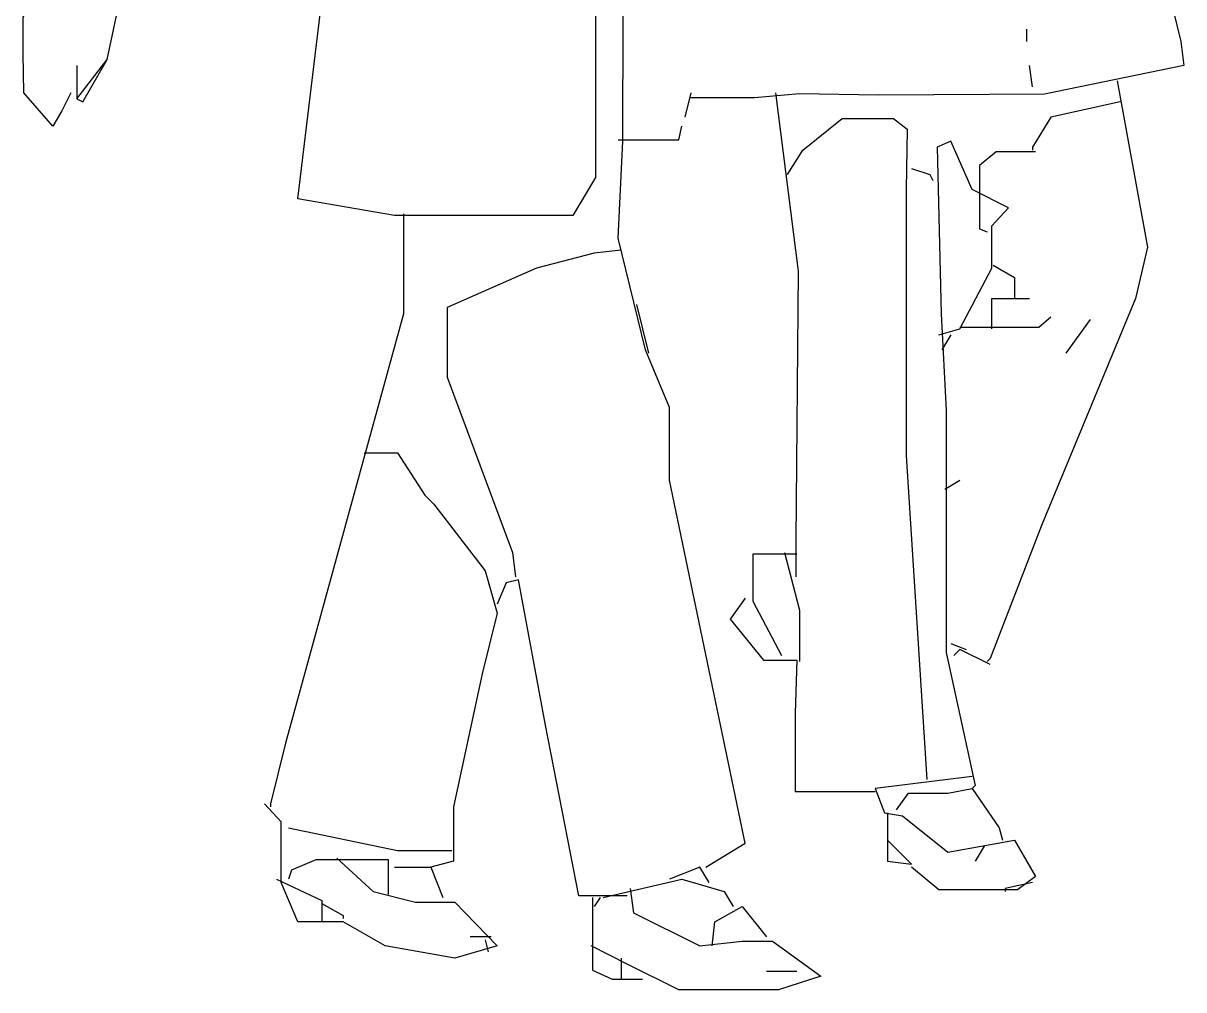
# Model space of a CAD drawing. Header units: millimetres. Extents: x -1583.19 to -1582.07, y 1781.9 to 1783.77.
# Drawn here: x -1583.191 to -1582.101, y 1781.901 to 1782.809 of the extents above; entities that cross this region are included whole.
import ezdxf

# ---------------------------------------------------------------- set-up
doc = ezdxf.new("R2010")
doc.units = ezdxf.units.MM
doc.header["$LTSCALE"] = 10
doc.layers.add('Humanos', color=2, linetype='Continuous')

msp = doc.modelspace()

# ---------------------------------------------------------------- linework, layer by layer
at = {"layer": 'Humanos'}
for points in [[(-1582.5496, 1782.0163), (-1582.5127, 1782.039), (-1582.5837, 1782.3798), (-1582.5837, 1782.4479), (-1582.6064, 1782.5019), (-1582.6319, 1782.6069), (-1582.6277, 1782.6978), (-1582.627, 1782.9306), (-1582.6223, 1783.0584), (-1582.6223, 1783.1351), (-1582.6092, 1783.2061), (-1582.595, 1783.2543), (-1582.6518, 1783.3423), (-1582.6546, 1783.3651), (-1582.6177, 1783.3963), (-1582.6064, 1783.4105), (-1582.595, 1783.3963), (-1582.578, 1783.3367)], [(-1582.206, 1783.2941), (-1582.206, 1783.172), (-1582.1805, 1783.03), (-1582.1237, 1782.8738), (-1582.1038, 1782.7915), (-1582.101, 1782.7688), (-1582.2316, 1782.7418), (-1582.3877, 1782.7411), (-1582.4616, 1782.7422), (-1582.5041, 1782.7384), (-1582.5638, 1782.7384)], [(-1582.6788, 1783.2231), (-1582.6788, 1783.1862), (-1582.6532, 1782.8312), (-1582.6532, 1782.6637), (-1582.6745, 1782.6282), (-1582.842, 1782.6282), (-1582.9329, 1782.6438), (-1582.9045, 1782.8767), (-1582.9045, 1783.0385), (-1582.9187, 1783.1124), (-1582.9357, 1783.1095), (-1583.0011, 1782.9959)], [(-1582.6788, 1783.2231), (-1582.6788, 1783.1862), (-1582.6532, 1782.8312), (-1582.6532, 1782.6637), (-1582.6745, 1782.6282), (-1582.842, 1782.6282), (-1582.9329, 1782.6438), (-1582.9045, 1782.8767), (-1582.9045, 1783.0385), (-1582.9187, 1783.1124), (-1582.9357, 1783.1095), (-1583.0011, 1782.9959)], [(-1582.6788, 1783.2231), (-1582.6788, 1783.1862), (-1582.6532, 1782.8312), (-1582.6532, 1782.6637), (-1582.6745, 1782.6282), (-1582.842, 1782.6282), (-1582.9329, 1782.6438), (-1582.9045, 1782.8767), (-1582.9045, 1783.0385), (-1582.9187, 1783.1124), (-1582.9357, 1783.1095), (-1583.0011, 1782.9959)], [(-1582.6788, 1783.2231), (-1582.6788, 1783.1862), (-1582.6532, 1782.8312), (-1582.6532, 1782.6637), (-1582.6745, 1782.6282), (-1582.842, 1782.6282), (-1582.9329, 1782.6438), (-1582.9045, 1782.8767), (-1582.9045, 1783.0385), (-1582.9187, 1783.1124), (-1582.9357, 1783.1095), (-1583.0011, 1782.9959)], [(-1582.6788, 1783.2231), (-1582.6788, 1783.1862), (-1582.6532, 1782.8312), (-1582.6532, 1782.6637), (-1582.6745, 1782.6282), (-1582.842, 1782.6282), (-1582.9329, 1782.6438), (-1582.9045, 1782.8767), (-1582.9045, 1783.0385), (-1582.9187, 1783.1124), (-1582.9357, 1783.1095), (-1583.0011, 1782.9959)], [(-1583.1459, 1782.7432), (-1583.1544, 1782.7262), (-1583.1629, 1782.712), (-1583.1899, 1782.7432), (-1583.1906, 1782.7801), (-1583.1906, 1782.8142), (-1583.1572, 1782.871)], [(-1583.1402, 1782.7688), (-1583.1402, 1782.7375), (-1583.1118, 1782.7745), (-1583.0948, 1782.854)], [(-1583.1459, 1782.7432), (-1583.1544, 1782.7262), (-1583.1629, 1782.712), (-1583.1899, 1782.7432), (-1583.1906, 1782.7801), (-1583.1906, 1782.8142), (-1583.1828, 1782.8312)], [(-1583.1459, 1782.7432), (-1583.1544, 1782.7262), (-1583.1629, 1782.712), (-1583.1899, 1782.7432), (-1583.1906, 1782.7801), (-1583.1906, 1782.8142), (-1583.1828, 1782.8312)], [(-1582.2486, 1782.8029), (-1582.2486, 1782.7915)], [(-1583.1402, 1782.7688), (-1583.1402, 1782.7375), (-1583.1345, 1782.7347), (-1583.1118, 1782.7745)], [(-1583.1402, 1782.7688), (-1583.1402, 1782.7375), (-1583.1345, 1782.7347), (-1583.1118, 1782.7745)], [(-1583.1402, 1782.7688), (-1583.1402, 1782.7375), (-1583.1345, 1782.7347), (-1583.1118, 1782.7745)], [(-1583.1402, 1782.7688), (-1583.1402, 1782.7375), (-1583.1345, 1782.7347), (-1583.1118, 1782.7745)], [(-1583.1402, 1782.7688), (-1583.1402, 1782.7375), (-1583.1345, 1782.7347), (-1583.1118, 1782.7745)], [(-1583.1402, 1782.7688), (-1583.1402, 1782.7375), (-1583.1118, 1782.7745), (-1583.1118, 1782.7745)], [(-1582.2429, 1782.7489), (-1582.2458, 1782.7688)], [(-1582.2429, 1782.7489), (-1582.2458, 1782.7688)], [(-1582.1634, 1782.7546), (-1582.135, 1782.5984), (-1582.1464, 1782.5501), (-1582.2344, 1782.3372), (-1582.2827, 1782.2122), (-1582.2855, 1782.2094)], [(-1582.5638, 1782.7432), (-1582.5695, 1782.7205)], [(-1582.5638, 1782.7432), (-1582.5695, 1782.7205)], [(-1582.5638, 1782.7432), (-1582.5695, 1782.7205)], [(-1582.4843, 1782.7432), (-1582.463, 1782.5757), (-1582.4651, 1782.323), (-1582.4651, 1782.2889)], [(-1582.4843, 1782.7432), (-1582.463, 1782.5757), (-1582.4651, 1782.323), (-1582.4651, 1782.2889)], [(-1582.4843, 1782.7432), (-1582.463, 1782.5757), (-1582.4651, 1782.323), (-1582.4651, 1782.2889)], [(-1582.4843, 1782.7432), (-1582.463, 1782.5757), (-1582.4651, 1782.323), (-1582.4651, 1782.2889)], [(-1582.4843, 1782.7432), (-1582.463, 1782.5757), (-1582.4651, 1782.323), (-1582.4651, 1782.2889)], [(-1582.4843, 1782.7432), (-1582.463, 1782.5757), (-1582.4651, 1782.323), (-1582.4651, 1782.2889)], [(-1582.4843, 1782.7432), (-1582.463, 1782.5757), (-1582.4651, 1782.323), (-1582.4651, 1782.2889)], [(-1582.1606, 1782.7347), (-1582.2259, 1782.7205), (-1582.2429, 1782.6921), (-1582.2429, 1782.6893)], [(-1582.6319, 1782.6992), (-1582.5751, 1782.6992), (-1582.5723, 1782.712)], [(-1582.6319, 1782.6992), (-1582.5751, 1782.6992), (-1582.5723, 1782.712)], [(-1582.6319, 1782.6992), (-1582.5751, 1782.6992), (-1582.5723, 1782.712)], [(-1582.6319, 1782.6992), (-1582.5751, 1782.6992), (-1582.5723, 1782.712)], [(-1582.6319, 1782.6992), (-1582.5751, 1782.6992), (-1582.5723, 1782.712)], [(-1582.6319, 1782.6992), (-1582.5751, 1782.6992), (-1582.5723, 1782.712)], [(-1582.4729, 1782.6666), (-1582.4587, 1782.6893), (-1582.4218, 1782.7191), (-1582.3735, 1782.7191), (-1582.3608, 1782.7092), (-1582.3615, 1782.6524), (-1582.3615, 1782.4025), (-1582.3423, 1782.0987)], [(-1582.4729, 1782.6666), (-1582.4587, 1782.6893), (-1582.4218, 1782.7191), (-1582.3735, 1782.7191), (-1582.3608, 1782.7092), (-1582.3615, 1782.6524), (-1582.3615, 1782.4025), (-1582.3423, 1782.0987)], [(-1582.4729, 1782.6666), (-1582.4587, 1782.6893), (-1582.4218, 1782.7191), (-1582.3735, 1782.7191), (-1582.3608, 1782.7092), (-1582.3615, 1782.6524), (-1582.3615, 1782.4025), (-1582.3423, 1782.0987)], [(-1582.4729, 1782.6666), (-1582.4587, 1782.6893), (-1582.4218, 1782.7191), (-1582.3735, 1782.7191), (-1582.3608, 1782.7092), (-1582.3615, 1782.6524), (-1582.3615, 1782.4025), (-1582.3423, 1782.0987)], [(-1582.4729, 1782.6666), (-1582.4587, 1782.6893), (-1582.4218, 1782.7191), (-1582.3735, 1782.7191), (-1582.3608, 1782.7092), (-1582.3615, 1782.6524), (-1582.3615, 1782.4025), (-1582.3423, 1782.0987)], [(-1582.4729, 1782.6666), (-1582.4587, 1782.6893), (-1582.4218, 1782.7191), (-1582.3735, 1782.7191), (-1582.3608, 1782.7092), (-1582.3615, 1782.6524), (-1582.3615, 1782.4025), (-1582.3423, 1782.0987)], [(-1582.4729, 1782.6666), (-1582.4587, 1782.6893), (-1582.4218, 1782.7191), (-1582.3735, 1782.7191), (-1582.3608, 1782.7092), (-1582.3615, 1782.6524), (-1582.3615, 1782.4025), (-1582.3423, 1782.0987)], [(-1582.4729, 1782.6666), (-1582.4587, 1782.6893), (-1582.4218, 1782.7191), (-1582.3735, 1782.7191), (-1582.3608, 1782.7092), (-1582.3615, 1782.6524), (-1582.3615, 1782.4025), (-1582.3423, 1782.0987)], [(-1582.4729, 1782.6666), (-1582.4587, 1782.6893), (-1582.4218, 1782.7191), (-1582.3735, 1782.7191), (-1582.3608, 1782.7092), (-1582.3615, 1782.6524), (-1582.3615, 1782.4025), (-1582.3423, 1782.0987)], [(-1582.4729, 1782.6666), (-1582.4587, 1782.6893), (-1582.4218, 1782.7191), (-1582.3735, 1782.7191), (-1582.3608, 1782.7092), (-1582.3615, 1782.6524), (-1582.3615, 1782.4025), (-1582.3423, 1782.0987)], [(-1582.4729, 1782.6666), (-1582.4587, 1782.6893), (-1582.4218, 1782.7191), (-1582.3735, 1782.7191), (-1582.3608, 1782.7092), (-1582.3615, 1782.6524), (-1582.3615, 1782.4025), (-1582.3423, 1782.0987)], [(-1582.4729, 1782.6666), (-1582.4587, 1782.6893), (-1582.4218, 1782.7191), (-1582.3735, 1782.7191), (-1582.3608, 1782.7092), (-1582.3615, 1782.6524), (-1582.3615, 1782.4025), (-1582.3423, 1782.0987)], [(-1582.4729, 1782.6666), (-1582.4587, 1782.6893), (-1582.4218, 1782.7191), (-1582.3735, 1782.7191), (-1582.3608, 1782.7092), (-1582.3615, 1782.6524), (-1582.3615, 1782.4025), (-1582.3423, 1782.0987)], [(-1582.4729, 1782.6666), (-1582.4587, 1782.6893), (-1582.4218, 1782.7191), (-1582.3735, 1782.7191), (-1582.3608, 1782.7092), (-1582.3615, 1782.6524), (-1582.3615, 1782.4025), (-1582.3423, 1782.0987)], [(-1582.4729, 1782.6666), (-1582.4587, 1782.6893), (-1582.4218, 1782.7191), (-1582.3735, 1782.7191), (-1582.3608, 1782.7092), (-1582.3615, 1782.6524), (-1582.3615, 1782.4025), (-1582.3423, 1782.0987)], [(-1582.4729, 1782.6666), (-1582.4587, 1782.6893), (-1582.4218, 1782.7191), (-1582.3735, 1782.7191), (-1582.3608, 1782.7092), (-1582.3615, 1782.6524), (-1582.3615, 1782.4025), (-1582.3423, 1782.0987)], [(-1582.4729, 1782.6666), (-1582.4587, 1782.6893), (-1582.4218, 1782.7191), (-1582.3735, 1782.7191), (-1582.3608, 1782.7092), (-1582.3615, 1782.6524), (-1582.3615, 1782.4025), (-1582.3423, 1782.0987)], [(-1582.4729, 1782.6666), (-1582.4587, 1782.6893), (-1582.4218, 1782.7191), (-1582.3735, 1782.7191), (-1582.3608, 1782.7092), (-1582.3615, 1782.6524), (-1582.3615, 1782.4025), (-1582.3423, 1782.0987)], [(-1582.4729, 1782.6666), (-1582.4587, 1782.6893), (-1582.4218, 1782.7191), (-1582.3735, 1782.7191), (-1582.3608, 1782.7092), (-1582.3615, 1782.6524), (-1582.3615, 1782.4025), (-1582.3423, 1782.0987)], [(-1582.3309, 1782.5161), (-1582.3111, 1782.5217), (-1582.2813, 1782.5785), (-1582.2813, 1782.6183), (-1582.2656, 1782.6353), (-1582.2997, 1782.6524), (-1582.3196, 1782.6978), (-1582.3324, 1782.6921), (-1582.3288, 1782.5359), (-1582.3242, 1782.4451), (-1582.3242, 1782.2179), (-1582.2969, 1782.093), (-1582.2997, 1782.0901)], [(-1582.3309, 1782.5161), (-1582.3111, 1782.5217), (-1582.2813, 1782.5785), (-1582.2813, 1782.6183), (-1582.2656, 1782.6353), (-1582.2997, 1782.6524), (-1582.3196, 1782.6978), (-1582.3324, 1782.6921), (-1582.3288, 1782.5359), (-1582.3242, 1782.4451), (-1582.3242, 1782.2179), (-1582.2969, 1782.093), (-1582.2997, 1782.0901)], [(-1582.3309, 1782.5161), (-1582.3111, 1782.5217), (-1582.2813, 1782.5785), (-1582.2813, 1782.6183), (-1582.2656, 1782.6353), (-1582.2997, 1782.6524), (-1582.3196, 1782.6978), (-1582.3324, 1782.6921), (-1582.3288, 1782.5359), (-1582.3242, 1782.4451), (-1582.3242, 1782.2179), (-1582.2969, 1782.093), (-1582.2997, 1782.0901)], [(-1582.3309, 1782.5161), (-1582.3111, 1782.5217), (-1582.2813, 1782.5785), (-1582.2813, 1782.6183), (-1582.2656, 1782.6353), (-1582.2997, 1782.6524), (-1582.3196, 1782.6978), (-1582.3324, 1782.6921), (-1582.3288, 1782.5359), (-1582.3242, 1782.4451), (-1582.3242, 1782.2179), (-1582.2969, 1782.093), (-1582.2997, 1782.0901)], [(-1582.2401, 1782.6879), (-1582.277, 1782.6879), (-1582.2926, 1782.6751), (-1582.2926, 1782.6154), (-1582.2855, 1782.6126)], [(-1582.2401, 1782.6879), (-1582.277, 1782.6879), (-1582.2926, 1782.6751), (-1582.2926, 1782.6154), (-1582.2855, 1782.6126)], [(-1582.2401, 1782.6879), (-1582.277, 1782.6879), (-1582.2926, 1782.6751), (-1582.2926, 1782.6154), (-1582.2855, 1782.6126)], [(-1582.2401, 1782.6879), (-1582.277, 1782.6879), (-1582.2926, 1782.6751), (-1582.2926, 1782.6154), (-1582.2855, 1782.6126)], [(-1582.2401, 1782.6879), (-1582.277, 1782.6879), (-1582.2926, 1782.6751), (-1582.2926, 1782.6154), (-1582.2855, 1782.6126)], [(-1582.2401, 1782.6879), (-1582.277, 1782.6879), (-1582.2926, 1782.6751), (-1582.2926, 1782.6154), (-1582.2855, 1782.6126)], [(-1582.3565, 1782.6722), (-1582.3395, 1782.6666), (-1582.3366, 1782.6609)], [(-1582.3565, 1782.6722), (-1582.3395, 1782.6666), (-1582.3366, 1782.6609)], [(-1582.8335, 1782.6296), (-1582.8335, 1782.5359), (-1582.9443, 1782.1327), (-1582.9585, 1782.076), (-1582.9585, 1782.0731)], [(-1582.8335, 1782.6296), (-1582.8335, 1782.5359), (-1582.9443, 1782.1327), (-1582.9585, 1782.076), (-1582.9585, 1782.0731)], [(-1582.8335, 1782.6296), (-1582.8335, 1782.5359), (-1582.9443, 1782.1327), (-1582.9585, 1782.076), (-1582.9585, 1782.0731)], [(-1582.8335, 1782.6296), (-1582.8335, 1782.5359), (-1582.9443, 1782.1327), (-1582.9585, 1782.076), (-1582.9585, 1782.0731)], [(-1582.6291, 1782.5956), (-1582.6546, 1782.5927), (-1582.7086, 1782.5785), (-1582.7924, 1782.5416), (-1582.7924, 1782.4763), (-1582.7313, 1782.3116), (-1582.7285, 1782.2889)], [(-1582.2798, 1782.5814), (-1582.26, 1782.57), (-1582.26, 1782.5501)], [(-1582.2813, 1782.5217), (-1582.2813, 1782.5501), (-1582.2458, 1782.5501)], [(-1582.2813, 1782.5217), (-1582.2813, 1782.5501), (-1582.2458, 1782.5501)], [(-1582.2813, 1782.5217), (-1582.2813, 1782.5501), (-1582.2458, 1782.5501)], [(-1582.2813, 1782.5217), (-1582.2813, 1782.5501), (-1582.2458, 1782.5501)], [(-1582.2813, 1782.5217), (-1582.2813, 1782.5501), (-1582.2458, 1782.5501)], [(-1582.6149, 1782.5445), (-1582.6035, 1782.499)], [(-1582.6149, 1782.5445), (-1582.6035, 1782.499)], [(-1582.6149, 1782.5445), (-1582.6035, 1782.499)], [(-1582.6149, 1782.5445), (-1582.6035, 1782.499)], [(-1582.6149, 1782.5445), (-1582.6035, 1782.499)], [(-1582.6149, 1782.5445), (-1582.6035, 1782.499)], [(-1582.6149, 1782.5445), (-1582.6035, 1782.499)], [(-1582.6149, 1782.5445), (-1582.6035, 1782.499)], [(-1582.3111, 1782.5232), (-1582.2372, 1782.5232), (-1582.2259, 1782.5331)], [(-1582.3111, 1782.5232), (-1582.2372, 1782.5232), (-1582.2259, 1782.5331)], [(-1582.3111, 1782.5232), (-1582.2372, 1782.5232), (-1582.2259, 1782.5331)], [(-1582.189, 1782.5303), (-1582.2117, 1782.499)], [(-1582.3196, 1782.5161), (-1582.3281, 1782.5019)], [(-1582.3196, 1782.5161), (-1582.3281, 1782.5019)], [(-1582.3196, 1782.5161), (-1582.3281, 1782.5019)], [(-1582.8704, 1782.4053), (-1582.8392, 1782.4053), (-1582.8136, 1782.3656), (-1582.8051, 1782.3571), (-1582.7569, 1782.2946), (-1582.7455, 1782.2548), (-1582.7597, 1782.198), (-1582.7867, 1782.0731), (-1582.7867, 1782.022), (-1582.808, 1782.0163), (-1582.7966, 1781.9879)], [(-1582.8704, 1782.4053), (-1582.8392, 1782.4053), (-1582.8136, 1782.3656), (-1582.8051, 1782.3571), (-1582.7569, 1782.2946), (-1582.7455, 1782.2548), (-1582.7597, 1782.198), (-1582.7867, 1782.0731), (-1582.7867, 1782.022), (-1582.808, 1782.0163), (-1582.7966, 1781.9879)], [(-1582.8704, 1782.4053), (-1582.8392, 1782.4053), (-1582.8136, 1782.3656), (-1582.8051, 1782.3571), (-1582.7569, 1782.2946), (-1582.7455, 1782.2548), (-1582.7597, 1782.198), (-1582.7867, 1782.0731), (-1582.7867, 1782.022), (-1582.808, 1782.0163), (-1582.7966, 1781.9879)], [(-1582.8704, 1782.4053), (-1582.8392, 1782.4053), (-1582.8136, 1782.3656), (-1582.8051, 1782.3571), (-1582.7569, 1782.2946), (-1582.7455, 1782.2548), (-1582.7597, 1782.198), (-1582.7867, 1782.0731), (-1582.7867, 1782.022), (-1582.808, 1782.0163), (-1582.7966, 1781.9879)], [(-1582.3253, 1782.3713), (-1582.3111, 1782.3798)], [(-1582.3253, 1782.3713), (-1582.3111, 1782.3798)], [(-1582.4644, 1782.3102), (-1582.5056, 1782.3102), (-1582.5056, 1782.2662), (-1582.4786, 1782.2151)], [(-1582.4644, 1782.3102), (-1582.5056, 1782.3102), (-1582.5056, 1782.2662), (-1582.4786, 1782.2151)], [(-1582.4644, 1782.3102), (-1582.5056, 1782.3102), (-1582.5056, 1782.2662), (-1582.4786, 1782.2151)], [(-1582.4644, 1782.3102), (-1582.5056, 1782.3102), (-1582.5056, 1782.2662), (-1582.4786, 1782.2151)], [(-1582.4758, 1782.3116), (-1582.4616, 1782.2577), (-1582.4616, 1782.2094)], [(-1582.6234, 1781.9894), (-1582.6688, 1781.9894), (-1582.7001, 1782.1498), (-1582.7256, 1782.2861), (-1582.737, 1782.2832), (-1582.7455, 1782.2634)], [(-1582.6234, 1781.9894), (-1582.6688, 1781.9894), (-1582.7001, 1782.1498), (-1582.7256, 1782.2861), (-1582.737, 1782.2832), (-1582.7455, 1782.2634)], [(-1582.6234, 1781.9894), (-1582.6688, 1781.9894), (-1582.7001, 1782.1498), (-1582.7256, 1782.2861), (-1582.737, 1782.2832), (-1582.7455, 1782.2634)], [(-1582.5127, 1782.269), (-1582.5269, 1782.2492), (-1582.4956, 1782.2108), (-1582.4644, 1782.2108), (-1582.4658, 1782.1611), (-1582.4658, 1782.0873), (-1582.4104, 1782.0873), (-1582.3906, 1782.0873)], [(-1582.5127, 1782.269), (-1582.5269, 1782.2492), (-1582.4956, 1782.2108), (-1582.4644, 1782.2108), (-1582.4658, 1782.1611), (-1582.4658, 1782.0873), (-1582.4104, 1782.0873), (-1582.3906, 1782.0873)], [(-1582.5127, 1782.269), (-1582.5269, 1782.2492), (-1582.4956, 1782.2108), (-1582.4644, 1782.2108), (-1582.4658, 1782.1611), (-1582.4658, 1782.0873), (-1582.4104, 1782.0873), (-1582.3906, 1782.0873)], [(-1582.5127, 1782.269), (-1582.5269, 1782.2492), (-1582.4956, 1782.2108), (-1582.4644, 1782.2108), (-1582.4658, 1782.1611), (-1582.4658, 1782.0873), (-1582.4104, 1782.0873), (-1582.3906, 1782.0873)], [(-1582.5127, 1782.269), (-1582.5269, 1782.2492), (-1582.4956, 1782.2108), (-1582.4644, 1782.2108), (-1582.4658, 1782.1611), (-1582.4658, 1782.0873), (-1582.4104, 1782.0873), (-1582.3906, 1782.0873)], [(-1582.5127, 1782.269), (-1582.5269, 1782.2492), (-1582.4956, 1782.2108), (-1582.4644, 1782.2108), (-1582.4658, 1782.1611), (-1582.4658, 1782.0873), (-1582.4104, 1782.0873), (-1582.3906, 1782.0873)], [(-1582.5127, 1782.269), (-1582.5269, 1782.2492), (-1582.4956, 1782.2108), (-1582.4644, 1782.2108), (-1582.4658, 1782.1611), (-1582.4658, 1782.0873), (-1582.4104, 1782.0873), (-1582.3906, 1782.0873)], [(-1582.5127, 1782.269), (-1582.5269, 1782.2492), (-1582.4956, 1782.2108), (-1582.4644, 1782.2108), (-1582.4658, 1782.1611), (-1582.4658, 1782.0873), (-1582.4104, 1782.0873), (-1582.3906, 1782.0873)], [(-1582.5127, 1782.269), (-1582.5269, 1782.2492), (-1582.4956, 1782.2108), (-1582.4644, 1782.2108), (-1582.4658, 1782.1611), (-1582.4658, 1782.0873), (-1582.4104, 1782.0873), (-1582.3906, 1782.0873)], [(-1582.3196, 1782.2264), (-1582.3054, 1782.2208)], [(-1582.2827, 1782.2066), (-1582.3111, 1782.2208), (-1582.3167, 1782.2151)], [(-1582.2827, 1782.2066), (-1582.3111, 1782.2208), (-1582.3167, 1782.2151)], [(-1582.2827, 1782.2066), (-1582.3111, 1782.2208), (-1582.3167, 1782.2151)], [(-1582.2827, 1782.2066), (-1582.3111, 1782.2208), (-1582.3167, 1782.2151)], [(-1582.2997, 1782.1015), (-1582.3906, 1782.0901), (-1582.3821, 1782.0674), (-1582.365, 1782.0646), (-1582.3224, 1782.0305), (-1582.26, 1782.0419), (-1582.2401, 1782.0078), (-1582.2571, 1781.995), (-1582.3309, 1781.995), (-1582.3565, 1782.0163)], [(-1582.2997, 1782.1015), (-1582.3906, 1782.0901), (-1582.3821, 1782.0674), (-1582.365, 1782.0646), (-1582.3224, 1782.0305), (-1582.26, 1782.0419), (-1582.2401, 1782.0078), (-1582.2571, 1781.995), (-1582.3309, 1781.995), (-1582.3565, 1782.0163)], [(-1582.2997, 1782.1015), (-1582.3906, 1782.0901), (-1582.3821, 1782.0674), (-1582.365, 1782.0646), (-1582.3224, 1782.0305), (-1582.26, 1782.0419), (-1582.2401, 1782.0078), (-1582.2571, 1781.995), (-1582.3309, 1781.995), (-1582.3565, 1782.0163)], [(-1582.2997, 1782.1015), (-1582.3906, 1782.0901), (-1582.3821, 1782.0674), (-1582.365, 1782.0646), (-1582.3224, 1782.0305), (-1582.26, 1782.0419), (-1582.2401, 1782.0078), (-1582.2571, 1781.995), (-1582.3309, 1781.995), (-1582.3565, 1782.0163)], [(-1582.2997, 1782.1015), (-1582.3906, 1782.0901), (-1582.3821, 1782.0674), (-1582.365, 1782.0646), (-1582.3224, 1782.0305), (-1582.26, 1782.0419), (-1582.2401, 1782.0078), (-1582.2571, 1781.995), (-1582.3309, 1781.995), (-1582.3565, 1782.0163)], [(-1582.2997, 1782.1015), (-1582.3906, 1782.0901), (-1582.3821, 1782.0674), (-1582.365, 1782.0646), (-1582.3224, 1782.0305), (-1582.26, 1782.0419), (-1582.2401, 1782.0078), (-1582.2571, 1781.995), (-1582.3309, 1781.995), (-1582.3565, 1782.0163)], [(-1582.2997, 1782.1015), (-1582.3906, 1782.0901), (-1582.3821, 1782.0674), (-1582.365, 1782.0646), (-1582.3224, 1782.0305), (-1582.26, 1782.0419), (-1582.2401, 1782.0078), (-1582.2571, 1781.995), (-1582.3309, 1781.995), (-1582.3565, 1782.0163)], [(-1582.3707, 1782.0703), (-1582.3593, 1782.0859), (-1582.3224, 1782.0859), (-1582.2997, 1782.0901), (-1582.2742, 1782.0532), (-1582.2713, 1782.0419)], [(-1582.896, 1782.0248), (-1582.8619, 1781.9936), (-1582.8222, 1781.9837), (-1582.7853, 1781.9837), (-1582.7455, 1781.9425), (-1582.7853, 1781.9311), (-1582.8506, 1781.9425), (-1582.8903, 1781.9652), (-1582.9329, 1781.9652), (-1582.9485, 1782.0021), (-1582.9485, 1782.0589), (-1582.9641, 1782.076)], [(-1582.3792, 1782.0674), (-1582.3792, 1782.022), (-1582.3565, 1782.0192), (-1582.3792, 1782.0419)], [(-1582.3792, 1782.0674), (-1582.3792, 1782.022), (-1582.3565, 1782.0192), (-1582.3792, 1782.0419)], [(-1582.3792, 1782.0674), (-1582.3792, 1782.022), (-1582.3565, 1782.0192), (-1582.3792, 1782.0419)], [(-1582.9414, 1782.0532), (-1582.8392, 1782.0319), (-1582.7881, 1782.0319)], [(-1582.9414, 1782.0532), (-1582.8392, 1782.0319), (-1582.7881, 1782.0319)], [(-1582.9414, 1782.0532), (-1582.8392, 1782.0319), (-1582.7881, 1782.0319)], [(-1582.9414, 1782.0532), (-1582.8392, 1782.0319), (-1582.7881, 1782.0319)], [(-1582.9414, 1782.0532), (-1582.8392, 1782.0319), (-1582.7881, 1782.0319)], [(-1582.9414, 1782.0532), (-1582.8392, 1782.0319), (-1582.7881, 1782.0319)], [(-1582.9414, 1782.0532), (-1582.8392, 1782.0319), (-1582.7881, 1782.0319)], [(-1582.2884, 1782.0362), (-1582.2969, 1782.022)], [(-1582.2884, 1782.0362), (-1582.2969, 1782.022)], [(-1582.8477, 1781.9908), (-1582.8477, 1782.0234), (-1582.9159, 1782.0234), (-1582.9386, 1782.0135), (-1582.9414, 1782.005)], [(-1582.8477, 1781.9908), (-1582.8477, 1782.0234), (-1582.9159, 1782.0234), (-1582.9386, 1782.0135), (-1582.9414, 1782.005)], [(-1582.8477, 1781.9908), (-1582.8477, 1782.0234), (-1582.9159, 1782.0234), (-1582.9386, 1782.0135), (-1582.9414, 1782.005)], [(-1582.8477, 1781.9908), (-1582.8477, 1782.0234), (-1582.9159, 1782.0234), (-1582.9386, 1782.0135), (-1582.9414, 1782.005)], [(-1582.842, 1782.0163), (-1582.808, 1782.0163)], [(-1582.842, 1782.0163), (-1582.808, 1782.0163)], [(-1582.842, 1782.0163), (-1582.808, 1782.0163)], [(-1582.842, 1782.0163), (-1582.808, 1782.0163)], [(-1582.842, 1782.0163), (-1582.808, 1782.0163)], [(-1582.5467, 1782.0021), (-1582.5553, 1782.0163), (-1582.5837, 1782.005)], [(-1582.5467, 1782.0021), (-1582.5553, 1782.0163), (-1582.5837, 1782.005)], [(-1582.9528, 1782.005), (-1582.9102, 1781.9851), (-1582.9102, 1781.9652)], [(-1582.6461, 1781.9879), (-1582.5723, 1782.005), (-1582.5325, 1781.9936), (-1582.524, 1781.9794)], [(-1582.6206, 1781.9964), (-1582.6177, 1781.9737), (-1582.5553, 1781.9425), (-1582.5155, 1781.9468), (-1582.4871, 1781.9468), (-1582.4417, 1781.9141), (-1582.4814, 1781.9013), (-1582.5751, 1781.9013), (-1582.6234, 1781.9255), (-1582.6575, 1781.9425)], [(-1582.2429, 1782.0021), (-1582.2685, 1781.9964), (-1582.2685, 1781.9936)], [(-1582.2429, 1782.0021), (-1582.2685, 1781.9964), (-1582.2685, 1781.9936)], [(-1582.2429, 1782.0021), (-1582.2685, 1781.9964), (-1582.2685, 1781.9936)], [(-1582.2429, 1782.0021), (-1582.2685, 1781.9964), (-1582.2685, 1781.9936)], [(-1582.2429, 1782.0021), (-1582.2685, 1781.9964), (-1582.2685, 1781.9936)], [(-1582.2429, 1782.0021), (-1582.2685, 1781.9964), (-1582.2685, 1781.9936)], [(-1582.2429, 1782.0021), (-1582.2685, 1781.9964), (-1582.2685, 1781.9936)], [(-1582.2429, 1782.0021), (-1582.2685, 1781.9964), (-1582.2685, 1781.9936)], [(-1582.2429, 1782.0021), (-1582.2685, 1781.9964), (-1582.2685, 1781.9936)], [(-1582.2429, 1782.0021), (-1582.2685, 1781.9964), (-1582.2685, 1781.9936)], [(-1582.2429, 1782.0021), (-1582.2685, 1781.9964), (-1582.2685, 1781.9936)], [(-1582.2429, 1782.0021), (-1582.2685, 1781.9964), (-1582.2685, 1781.9936)], [(-1582.2429, 1782.0021), (-1582.2685, 1781.9964), (-1582.2685, 1781.9936)], [(-1582.9102, 1781.9823), (-1582.8903, 1781.9709), (-1582.8903, 1781.9681)], [(-1582.9102, 1781.9823), (-1582.8903, 1781.9709), (-1582.8903, 1781.9681)], [(-1582.9102, 1781.9823), (-1582.8903, 1781.9709), (-1582.8903, 1781.9681)], [(-1582.9102, 1781.9823), (-1582.8903, 1781.9709), (-1582.8903, 1781.9681)], [(-1582.9102, 1781.9823), (-1582.8903, 1781.9709), (-1582.8903, 1781.9681)], [(-1582.9102, 1781.9823), (-1582.8903, 1781.9709), (-1582.8903, 1781.9681)], [(-1582.9102, 1781.9823), (-1582.8903, 1781.9709), (-1582.8903, 1781.9681)], [(-1582.9102, 1781.9823), (-1582.8903, 1781.9709), (-1582.8903, 1781.9681)], [(-1582.9102, 1781.9823), (-1582.8903, 1781.9709), (-1582.8903, 1781.9681)], [(-1582.6561, 1781.9879), (-1582.6561, 1781.9198), (-1582.6376, 1781.9113), (-1582.6092, 1781.9113)], [(-1582.6561, 1781.9879), (-1582.6561, 1781.9198), (-1582.6376, 1781.9113), (-1582.6092, 1781.9113)], [(-1582.6561, 1781.9879), (-1582.6561, 1781.9198), (-1582.6376, 1781.9113), (-1582.6092, 1781.9113)], [(-1582.6561, 1781.9879), (-1582.6561, 1781.9198), (-1582.6376, 1781.9113), (-1582.6092, 1781.9113)], [(-1582.6561, 1781.9879), (-1582.6561, 1781.9198), (-1582.6376, 1781.9113), (-1582.6092, 1781.9113)], [(-1582.6561, 1781.9879), (-1582.6561, 1781.9198), (-1582.6376, 1781.9113), (-1582.6092, 1781.9113)], [(-1582.6561, 1781.9879), (-1582.6561, 1781.9198), (-1582.6376, 1781.9113), (-1582.6092, 1781.9113)], [(-1582.649, 1781.9879), (-1582.6546, 1781.9794)], [(-1582.649, 1781.9879), (-1582.6546, 1781.9794)], [(-1582.5439, 1781.9425), (-1582.5411, 1781.9652), (-1582.5155, 1781.9794), (-1582.4928, 1781.951)], [(-1582.7512, 1781.951), (-1582.7711, 1781.951)], [(-1582.7512, 1781.951), (-1582.7711, 1781.951)], [(-1582.7512, 1781.951), (-1582.7711, 1781.951)], [(-1582.7569, 1781.9482), (-1582.754, 1781.9368)], [(-1582.7569, 1781.9482), (-1582.754, 1781.9368)], [(-1582.7569, 1781.9482), (-1582.754, 1781.9368)], [(-1582.7569, 1781.9482), (-1582.754, 1781.9368)], [(-1582.6291, 1781.9311), (-1582.6291, 1781.9113)], [(-1582.6291, 1781.9311), (-1582.6291, 1781.9113)], [(-1582.6291, 1781.9311), (-1582.6291, 1781.9113)], [(-1582.6291, 1781.9311), (-1582.6291, 1781.9113)], [(-1582.6291, 1781.9311), (-1582.6291, 1781.9113)], [(-1582.4644, 1781.9184), (-1582.4928, 1781.9184)], [(-1582.4644, 1781.9184), (-1582.4928, 1781.9184)]]:
    msp.add_lwpolyline(points, dxfattribs=at)

doc.saveas('drawing.dxf')
